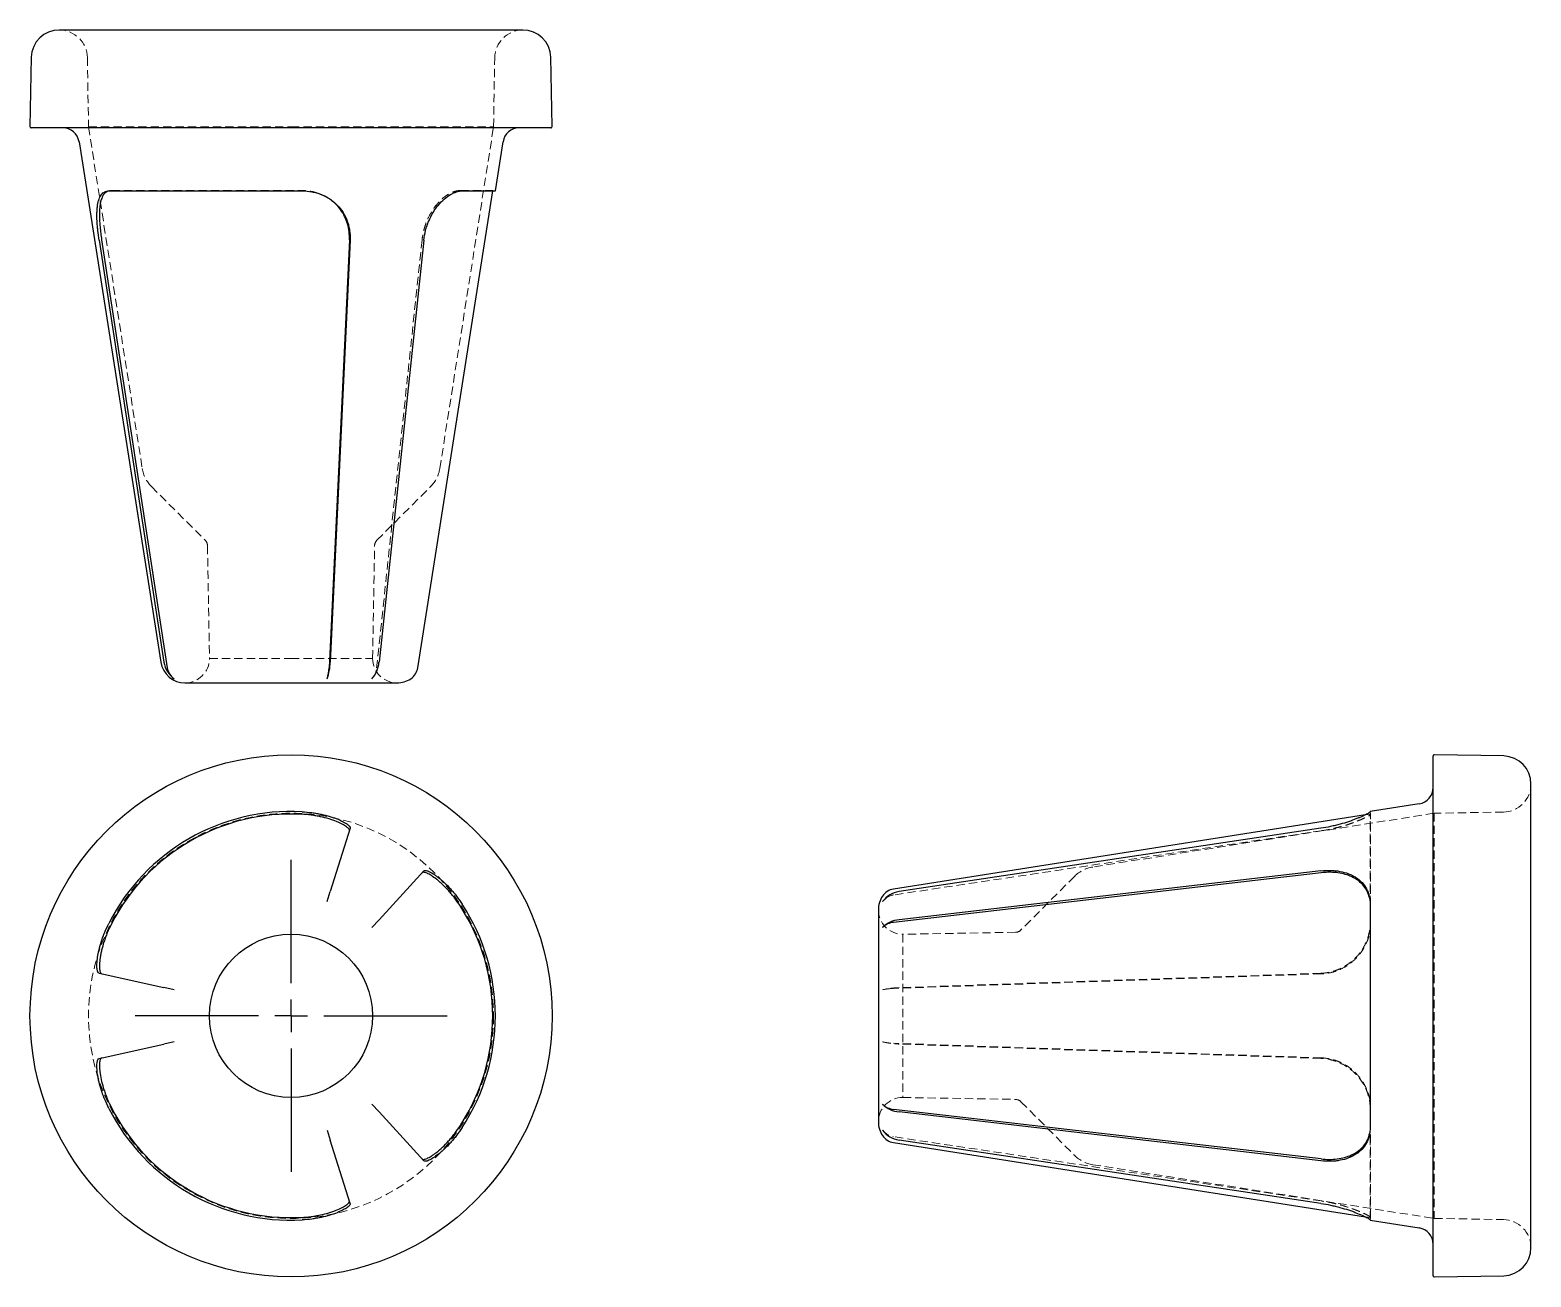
# Model space of a CAD drawing. Header units: millimetres. Extents: x 43 to 273, y 17 to 208.
import ezdxf

# ---------------------------------------------------------------- set-up
doc = ezdxf.new("R2010")
doc.units = ezdxf.units.MM
doc.linetypes.add('HIDDEN', pattern=[1.905, 1.27, -0.635])
doc.layers.add('10', color=7, linetype='Continuous')

# ---------------------------------------------------------------- blocks, each defined once
blk = doc.blocks.new('SW_CENTERMARKSYMBOL_0')
at = {"layer": '10', "color": 0}
for p, q in [((0, 5), (0, 23.9)), ((0, 0), (0, 2.5)), ((-5, 0), (-23.9, 0)), ((0, 0), (-2.5, 0)), ((0, 0), (0, -2.5)), ((0, 0), (2.5, 0)), ((5, 0), (23.9, 0)), ((0, -5), (0, -23.9))]:
    blk.add_line(p, q, dxfattribs=at)

msp = doc.modelspace()

# ---------------------------------------------------------------- linework, layer by layer
at = {"color": 7, "linetype": 'Continuous', "lineweight": 25}
for p, q in [((118.51, 208), (47.49, 208)), ((43.19, 203.83), (43, 193.2)), ((123, 193.2), (122.81, 203.83)), ((83, 193), (43.2, 193)), ((122.8, 193), (83, 193)), ((50.51, 190.89), (63.05, 111.17)), ((114.31, 183.36), (115.49, 190.89)), ((88.67, 182.26), (88.07, 182.59)), ((102.42, 110.32), (113.9, 183.36)), ((109.23, 183.36), (114.31, 183.36)), ((53.59, 175.81), (63.52, 111.17)), ((53.98, 175.87), (64.04, 110.32)), ((91.94, 175.87), (88.84, 110.32)), ((92.06, 175.81), (89, 111.17)), ((103.35, 175.81), (96.48, 111.17)), ((66.75, 108), (99.25, 108)), ((258, 17.2), (258, 96.8)), ((268.83, 96.81), (258.2, 97)), ((273, 21.49), (273, 92.51)), ((247.63, 87.79), (175.32, 76.42)), ((255.89, 89.49), (248.36, 88.31)), ((248.36, 88.31), (248.36, 88.26)), ((92.06, 85.73), (89, 76.03)), ((240.81, 85.73), (176.17, 76.03)), ((103.35, 79.21), (96.48, 71.71)), ((240.87, 78.92), (175.32, 71.32)), ((240.81, 79.21), (176.17, 71.71)), ((88.52, 74.49), (89, 76.03)), ((95.39, 70.52), (96.48, 71.71)), ((173, 73.25), (173, 40.75)), ((53.59, 63.52), (63.52, 61.32)), ((65.09, 60.97), (63.52, 61.32)), ((65.09, 53.03), (63.52, 52.68)), ((53.59, 50.48), (63.52, 52.68)), ((95.39, 43.48), (96.48, 42.29)), ((103.35, 34.79), (96.48, 42.29)), ((240.87, 35.08), (175.32, 42.68)), ((240.81, 34.79), (176.17, 42.29)), ((88.52, 39.51), (89, 37.97)), ((92.06, 28.27), (89, 37.97)), ((175.32, 37.58), (247.63, 26.21)), ((240.81, 28.27), (176.17, 37.97)), ((248.36, 25.74), (248.36, 25.69)), ((248.36, 25.69), (255.89, 24.51)), ((258.2, 17), (268.83, 17.19))]:
    msp.add_line(p, q, dxfattribs=at)
at = {"color": 7, "linetype": 'HIDDEN', "lineweight": 18}
for p, q in [((51.79, 203.78), (51.97, 193.16)), ((114.03, 193.16), (114.21, 203.78)), ((51.97, 193.16), (83, 193.16)), ((51.97, 193.16), (60.2, 140.84)), ((83, 193.16), (114.03, 193.16)), ((105.8, 140.84), (114.03, 193.16)), ((54.79, 183.25), (54.39, 183.19)), ((54.79, 183.25), (54.4, 183.19)), ((54.45, 183.2), (54.4, 183.17)), ((55.48, 183.42), (84.56, 183.42)), ((88.2, 182.55), (88.08, 182.61)), ((88.2, 182.55), (88.08, 182.61)), ((88.62, 182.3), (88.19, 182.53)), ((108.96, 183.42), (113.91, 183.42)), ((113.9, 183.36), (113.91, 183.42)), ((114.31, 183.36), (113.91, 183.42)), ((103.08, 175.87), (96.12, 110.32)), ((61.6, 138.08), (69.85, 129.84)), ((96.15, 129.84), (104.4, 138.08)), ((70.2, 129.01), (70.5, 111.73)), ((95.5, 111.73), (95.8, 129.01)), ((70.5, 111.73), (83, 111.73)), ((83, 111.73), (95.5, 111.73)), ((258.16, 88.03), (205.84, 79.8)), ((248.42, 87.91), (247.63, 87.79)), ((248.42, 87.91), (248.36, 88.31)), ((248.42, 87.91), (248.42, 87.87)), ((248.42, 73.79), (248.42, 87.87)), ((268.78, 88.21), (258.16, 88.03)), ((258.16, 88.03), (258.16, 25.97)), ((240.87, 85.35), (175.32, 75.52)), ((203.08, 78.4), (194.84, 70.15)), ((248.31, 74.92), (248.24, 75.22)), ((248.42, 73.79), (248.42, 40.21)), ((194.01, 69.8), (176.73, 69.5)), ((176.73, 69.5), (176.73, 44.5)), ((240.87, 63.43), (175.32, 61.2)), ((240.81, 63.52), (176.17, 61.32)), ((240.87, 50.57), (175.32, 52.8)), ((240.81, 50.48), (176.17, 52.68)), ((176.73, 44.5), (194.01, 44.2)), ((194.84, 43.85), (203.08, 35.6)), ((248.42, 26.13), (248.42, 40.21)), ((240.87, 28.65), (175.32, 38.48)), ((248.24, 38.78), (248.31, 39.08)), ((205.84, 34.2), (258.16, 25.97)), ((247.63, 26.21), (248.42, 26.09)), ((248.36, 25.69), (248.42, 26.09)), ((248.42, 26.13), (248.42, 26.09)), ((258.16, 25.97), (268.78, 25.79))]:
    msp.add_line(p, q, dxfattribs=at)
at = {"color": 7, "linetype": 'Continuous', "lineweight": 25, "flags": 128}
for points in [[(55.08, 183.36), (56.05, 183.36), (57.12, 183.36), (58.31, 183.36), (59.59, 183.36), (60.97, 183.36), (62.45, 183.36), (64, 183.36), (65.64, 183.36), (67.35, 183.36), (69.12, 183.36), (70.94, 183.36), (72.82, 183.36), (74.74, 183.36), (76.7, 183.36), (78.68, 183.36), (80.67, 183.36), (82.68, 183.36), (84.69, 183.36)], [(248.36, 74.09), (248.36, 72.38), (248.36, 70.6), (248.36, 68.76), (248.36, 66.88), (248.36, 64.95), (248.36, 62.99), (248.36, 61.01), (248.36, 59.01), (248.36, 57), (248.36, 54.99), (248.36, 52.99), (248.36, 51.01), (248.36, 49.05), (248.36, 47.12), (248.36, 45.24), (248.36, 43.4), (248.36, 41.62), (248.36, 39.91)]]:
    msp.add_lwpolyline(points, dxfattribs=at)
at = {"color": 7, "linetype": 'HIDDEN', "lineweight": 18, "flags": 128}
for points in [[(248.36, 74.11), (248.36, 74.63), (248.36, 76.25), (248.36, 77.79), (248.36, 79.25), (248.36, 80.62), (248.36, 81.89), (248.36, 83.05), (248.36, 84.11), (248.36, 85.06), (248.36, 85.9), (248.36, 86.61), (248.36, 87.2), (248.36, 87.67), (248.36, 88.01), (248.36, 88.22), (248.36, 88.26)], [(248.36, 25.74), (248.36, 25.78), (248.36, 25.99), (248.36, 26.33), (248.36, 26.8), (248.36, 27.39), (248.36, 28.1), (248.36, 28.94), (248.36, 29.89), (248.36, 30.95), (248.36, 32.11), (248.36, 33.38), (248.36, 34.75), (248.36, 36.21), (248.36, 37.75), (248.36, 39.37), (248.36, 39.87)]]:
    msp.add_lwpolyline(points, dxfattribs=at)
at = {"color": 7, "linetype": 'Continuous', "lineweight": 25}
for radius in [40, 12.5]:
    msp.add_circle((83, 57), radius, dxfattribs=at)
at = {"color": 7, "linetype": 'HIDDEN', "lineweight": 18}
msp.add_circle((83, 57), 31.03, dxfattribs=at)
at = {"color": 7, "linetype": 'Continuous', "lineweight": 25}
for centre, radius, start, end in [((47.49, 203.7), 4.3, 90, 178.2375), ((118.51, 203.7), 4.3, 1.7625, 90), ((43.2, 193.2), 0.2, 179, 270), ((122.8, 193.2), 0.2, 270, 1), ((48.04, 190.5), 2.5, 8.9388, 90), ((117.96, 190.5), 2.5, 90, 171.0612), ((66.75, 111.75), 3.75, 188.9388, 270), ((67.24, 111.73), 3.76, 188.5516, 235.2426), ((81.51, 111.29), 7.49, 339.245, 359.0516), ((92.28, 111.48), 4.21, 317.6023, 355.7966), ((66.52, 110.7), 2.51, 188.5516, 235.2426), ((83.85, 110.41), 4.99, 339.245, 359.0516), ((99.25, 111.75), 3.75, 270, 303.9049), ((99.95, 110.71), 2.5, 303.9049, 351.0612), ((258.2, 96.8), 0.2, 89, 180), ((268.7, 92.51), 4.3, 0, 88.2375), ((255.5, 91.96), 2.5, 278.9388, 0), ((83, 57), 31.31, 86.9069, 153.0931), ((83, 57), 30.91, 87.1025, 152.8975), ((175.71, 73.95), 2.5, 98.9388, 146.0951), ((176.7, 72.3), 3.77, 98.1875, 144.4102), ((83, 57), 30.91, 327.1025, 32.8975), ((83, 57), 31.31, 326.9069, 33.0931), ((176.75, 73.25), 3.75, 146.0951, 180), ((176.52, 67.68), 4.05, 94.9918, 135.3556), ((175.56, 68.63), 2.7, 94.9918, 135.3556), ((83, 57), 31.31, 206.9069, 273.0931), ((83, 57), 30.91, 207.1025, 272.8975), ((176.52, 46.32), 4.05, 224.6444, 265.0082), ((175.56, 45.37), 2.7, 224.6444, 265.0082), ((176.75, 40.75), 3.75, 180, 213.9049), ((176.7, 41.7), 3.77, 215.5898, 261.8125), ((175.71, 40.05), 2.5, 213.9049, 261.0612), ((255.5, 22.04), 2.5, 0, 81.0612), ((268.7, 21.49), 4.3, 271.7625, 0), ((258.2, 17.2), 0.2, 180, 271)]:
    msp.add_arc(centre, radius, start, end, dxfattribs=at)
at = {"color": 7, "linetype": 'HIDDEN', "lineweight": 18}
for centre, radius, start, end in [((47.49, 203.7), 4.3, 1, 90), ((118.51, 203.7), 4.3, 90, 179), ((65.14, 141.62), 5, 188.9388, 225), ((100.86, 141.62), 5, 315, 351.0612), ((69, 128.99), 1.2, 1, 45), ((97, 128.99), 1.2, 135, 179), ((66.75, 111.75), 3.75, 270, 359.75), ((99.25, 111.75), 3.75, 180.25, 270), ((93.32, 110.53), 2.81, 317.6023, 355.7966), ((268.7, 92.51), 4.3, 271, 0), ((206.62, 74.86), 5, 98.9388, 135), ((175.68, 73.03), 2.51, 98.1875, 144.4102), ((176.75, 73.25), 3.75, 180, 269.75), ((193.99, 71), 1.2, 271, 315), ((176.27, 51.24), 10.08, 90.5796, 105.1323), ((175.39, 54.48), 6.72, 90.5796, 105.1323), ((176.27, 62.76), 10.08, 254.8677, 269.4204), ((175.39, 59.52), 6.72, 254.8677, 269.4204), ((176.75, 40.75), 3.75, 90.25, 180), ((193.99, 43), 1.2, 45, 89), ((175.68, 40.97), 2.51, 215.5898, 261.8125), ((206.62, 39.14), 5, 225, 261.0612), ((268.7, 21.49), 4.3, 0, 89)]:
    msp.add_arc(centre, radius, start, end, dxfattribs=at)
at = {"color": 7, "linetype": 'Continuous', "lineweight": 25}
for points, knots in [([(53.59, 175.81), (53.51, 176.31), (53.45, 176.81), (53.37, 177.54), (53.35, 177.78), (53.31, 178.26), (53.29, 178.5), (53.26, 179.19), (53.25, 179.62), (53.27, 180.24), (53.28, 180.44), (53.31, 180.83), (53.33, 181.01), (53.41, 181.53), (53.48, 181.84), (53.68, 182.39), (53.8, 182.62), (54.02, 182.89), (54.09, 182.97), (54.26, 183.11), (54.35, 183.17), (54.64, 183.31), (54.85, 183.36), (55.08, 183.36)], [0, 0, 0, 0, 0.125, 0.125, 0.1875, 0.1875, 0.25, 0.25, 0.375, 0.375, 0.4375, 0.4375, 0.5, 0.5, 0.625, 0.625, 0.75, 0.75, 0.8125, 0.8125, 0.875, 0.875, 1, 1, 1, 1]), ([(54.79, 183.23), (54.69, 183.17), (54.42, 183.02), (54.11, 182.56), (53.85, 181.89), (53.7, 181.05), (53.63, 180.09), (53.65, 179.01), (53.72, 177.92), (53.83, 176.86), (53.93, 176.2), (53.98, 175.87)], [0, 0, 0, 0, 0.085378, 0.20661, 0.331623, 0.448729, 0.569201, 0.686918, 0.807985, 0.903128, 1, 1, 1, 1]), ([(84.69, 183.36), (85.2, 183.36), (85.7, 183.31), (86.44, 183.17), (86.68, 183.12), (87.16, 182.98), (87.4, 182.9), (88.09, 182.62), (88.52, 182.39), (89.14, 181.99), (89.34, 181.84), (89.72, 181.53), (89.89, 181.36), (90.4, 180.84), (90.71, 180.46), (91.23, 179.63), (91.44, 179.19), (91.7, 178.51), (91.77, 178.27), (91.89, 177.79), (91.94, 177.55), (92.06, 176.81), (92.08, 176.31), (92.06, 175.81)], [0, 0, 0, 0, 0.125, 0.125, 0.1875, 0.1875, 0.25, 0.25, 0.375, 0.375, 0.4375, 0.4375, 0.5, 0.5, 0.625, 0.625, 0.75, 0.75, 0.8125, 0.8125, 0.875, 0.875, 1, 1, 1, 1]), ([(91.94, 175.87), (91.94, 176.28), (91.94, 177.11), (91.68, 178.32), (91.24, 179.47), (90.61, 180.51), (89.85, 181.41), (89.23, 181.87), (88.94, 182.09)], [0, 0, 0, 0, 0.167682, 0.340226, 0.50791, 0.680486, 0.847568, 1, 1, 1, 1]), ([(103.35, 175.81), (103.4, 176.31), (103.49, 176.81), (103.68, 177.54), (103.76, 177.78), (103.92, 178.26), (104.01, 178.5), (104.3, 179.19), (104.52, 179.62), (104.89, 180.24), (105.02, 180.44), (105.29, 180.83), (105.43, 181.01), (105.86, 181.53), (106.16, 181.84), (106.79, 182.39), (107.11, 182.62), (107.58, 182.89), (107.74, 182.97), (108.05, 183.11), (108.2, 183.17), (108.66, 183.31), (108.95, 183.36), (109.23, 183.36)], [0, 0, 0, 0, 0.125, 0.125, 0.1875, 0.1875, 0.25, 0.25, 0.375, 0.375, 0.4375, 0.4375, 0.5, 0.5, 0.625, 0.625, 0.75, 0.75, 0.8125, 0.8125, 0.875, 0.875, 1, 1, 1, 1]), ([(91.94, 85.35), (91.96, 85.43), (91.94, 85.52), (91.83, 85.67), (91.78, 85.73), (91.65, 85.84), (91.58, 85.9), (91.33, 86.09), (91.11, 86.22), (90.72, 86.43), (90.58, 86.5), (90.28, 86.64), (90.12, 86.7), (89.61, 86.91), (89.23, 87.04), (88.41, 87.29), (87.97, 87.4), (87.28, 87.54), (87.05, 87.59), (86.56, 87.67), (86.32, 87.71), (85.58, 87.8), (85.07, 87.85), (84.56, 87.87)], [0, 0, 0, 0, 0.125, 0.125, 0.1875, 0.1875, 0.25, 0.25, 0.375, 0.375, 0.4375, 0.4375, 0.5, 0.5, 0.625, 0.625, 0.75, 0.75, 0.8125, 0.8125, 0.875, 0.875, 1, 1, 1, 1]), ([(84.69, 88.26), (85.2, 88.24), (85.7, 88.19), (86.44, 88.09), (86.68, 88.06), (87.16, 87.97), (87.4, 87.93), (88.09, 87.78), (88.52, 87.67), (89.14, 87.48), (89.34, 87.42), (89.72, 87.29), (89.89, 87.22), (90.4, 87.02), (90.71, 86.88), (91.23, 86.6), (91.44, 86.47), (91.7, 86.28), (91.77, 86.22), (91.89, 86.11), (91.94, 86.05), (92.06, 85.89), (92.08, 85.8), (92.06, 85.73)], [0, 0, 0, 0, 0.125, 0.125, 0.1875, 0.1875, 0.25, 0.25, 0.375, 0.375, 0.4375, 0.4375, 0.5, 0.5, 0.625, 0.625, 0.75, 0.75, 0.8125, 0.8125, 0.875, 0.875, 1, 1, 1, 1]), ([(248.36, 88.26), (248.36, 88.24), (248.31, 88.19), (248.17, 88.09), (248.12, 88.06), (247.98, 87.97), (247.9, 87.93), (247.62, 87.78), (247.39, 87.67), (246.99, 87.48), (246.84, 87.42), (246.53, 87.29), (246.36, 87.22), (245.84, 87.02), (245.46, 86.88), (244.63, 86.6), (244.19, 86.47), (243.51, 86.28), (243.27, 86.22), (242.79, 86.11), (242.55, 86.05), (241.81, 85.89), (241.31, 85.8), (240.81, 85.73)], [0, 0, 0, 0, 0.125, 0.125, 0.1875, 0.1875, 0.25, 0.25, 0.375, 0.375, 0.4375, 0.4375, 0.5, 0.5, 0.625, 0.625, 0.75, 0.75, 0.8125, 0.8125, 0.875, 0.875, 1, 1, 1, 1]), ([(108.96, 73.79), (108.68, 74.22), (108.39, 74.63), (107.94, 75.22), (107.79, 75.41), (107.47, 75.79), (107.32, 75.97), (106.84, 76.5), (106.53, 76.82), (106.06, 77.26), (105.91, 77.4), (105.6, 77.66), (105.46, 77.79), (105.03, 78.13), (104.76, 78.32), (104.25, 78.64), (104.03, 78.76), (103.74, 78.88), (103.65, 78.91), (103.49, 78.96), (103.42, 78.98), (103.23, 79), (103.14, 78.98), (103.08, 78.92)], [0, 0, 0, 0, 0.125, 0.125, 0.1875, 0.1875, 0.25, 0.25, 0.375, 0.375, 0.4375, 0.4375, 0.5, 0.5, 0.625, 0.625, 0.75, 0.75, 0.8125, 0.8125, 0.875, 0.875, 1, 1, 1, 1]), ([(103.35, 79.21), (103.4, 79.27), (103.49, 79.29), (103.68, 79.27), (103.76, 79.26), (103.92, 79.21), (104.01, 79.17), (104.3, 79.05), (104.52, 78.93), (104.89, 78.69), (105.02, 78.61), (105.29, 78.41), (105.43, 78.31), (105.86, 77.97), (106.16, 77.71), (106.79, 77.12), (107.11, 76.8), (107.58, 76.28), (107.74, 76.1), (108.05, 75.72), (108.2, 75.53), (108.66, 74.93), (108.95, 74.52), (109.23, 74.09)], [0, 0, 0, 0, 0.125, 0.125, 0.1875, 0.1875, 0.25, 0.25, 0.375, 0.375, 0.4375, 0.4375, 0.5, 0.5, 0.625, 0.625, 0.75, 0.75, 0.8125, 0.8125, 0.875, 0.875, 1, 1, 1, 1]), ([(240.81, 79.21), (241.31, 79.27), (241.81, 79.29), (242.54, 79.27), (242.78, 79.26), (243.26, 79.21), (243.5, 79.17), (244.19, 79.05), (244.62, 78.93), (245.24, 78.69), (245.44, 78.61), (245.83, 78.41), (246.01, 78.31), (246.53, 77.97), (246.84, 77.71), (247.39, 77.12), (247.62, 76.8), (247.89, 76.28), (247.97, 76.1), (248.11, 75.72), (248.17, 75.53), (248.31, 74.93), (248.36, 74.52), (248.36, 74.09)], [0, 0, 0, 0, 0.125, 0.125, 0.1875, 0.1875, 0.25, 0.25, 0.375, 0.375, 0.4375, 0.4375, 0.5, 0.5, 0.625, 0.625, 0.75, 0.75, 0.8125, 0.8125, 0.875, 0.875, 1, 1, 1, 1]), ([(248.3, 74.92), (248.22, 75.23), (248.05, 75.86), (247.56, 76.71), (246.89, 77.46), (246.05, 78.06), (245.09, 78.51), (244.01, 78.83), (242.92, 78.97), (241.86, 79.01), (241.2, 78.95), (240.87, 78.92)], [0, 0, 0, 0, 0.11028, 0.228211, 0.34982, 0.463739, 0.58093, 0.695442, 0.813213, 0.905766, 1, 1, 1, 1]), ([(53.59, 63.52), (53.51, 63.54), (53.45, 63.6), (53.37, 63.78), (53.35, 63.85), (53.31, 64.01), (53.29, 64.11), (53.26, 64.42), (53.25, 64.67), (53.27, 65.11), (53.28, 65.27), (53.31, 65.6), (53.33, 65.77), (53.41, 66.31), (53.48, 66.71), (53.68, 67.54), (53.8, 67.98), (54.02, 68.65), (54.09, 68.87), (54.26, 69.33), (54.35, 69.56), (54.64, 70.26), (54.85, 70.71), (55.08, 71.17)], [0, 0, 0, 0, 0.125, 0.125, 0.1875, 0.1875, 0.25, 0.25, 0.375, 0.375, 0.4375, 0.4375, 0.5, 0.5, 0.625, 0.625, 0.75, 0.75, 0.8125, 0.8125, 0.875, 0.875, 1, 1, 1, 1]), ([(55.48, 71.08), (55.25, 70.63), (55.04, 70.17), (54.75, 69.49), (54.66, 69.26), (54.49, 68.8), (54.41, 68.57), (54.19, 67.9), (54.07, 67.47), (53.92, 66.84), (53.88, 66.64), (53.8, 66.24), (53.77, 66.06), (53.69, 65.51), (53.66, 65.18), (53.64, 64.59), (53.64, 64.34), (53.68, 64.02), (53.69, 63.93), (53.73, 63.76), (53.76, 63.69), (53.84, 63.52), (53.9, 63.45), (53.98, 63.43)], [0, 0, 0, 0, 0.125, 0.125, 0.1875, 0.1875, 0.25, 0.25, 0.375, 0.375, 0.4375, 0.4375, 0.5, 0.5, 0.625, 0.625, 0.75, 0.75, 0.8125, 0.8125, 0.875, 0.875, 1, 1, 1, 1]), ([(55.08, 42.83), (54.85, 43.29), (54.64, 43.74), (54.36, 44.43), (54.27, 44.66), (54.1, 45.12), (54.02, 45.35), (53.8, 46.02), (53.68, 46.45), (53.53, 47.07), (53.49, 47.28), (53.41, 47.67), (53.38, 47.86), (53.3, 48.4), (53.27, 48.73), (53.25, 49.33), (53.26, 49.58), (53.29, 49.89), (53.31, 49.99), (53.35, 50.15), (53.37, 50.22), (53.45, 50.4), (53.51, 50.46), (53.59, 50.48)], [0, 0, 0, 0, 0.125, 0.125, 0.1875, 0.1875, 0.25, 0.25, 0.375, 0.375, 0.4375, 0.4375, 0.5, 0.5, 0.625, 0.625, 0.75, 0.75, 0.8125, 0.8125, 0.875, 0.875, 1, 1, 1, 1]), ([(53.98, 50.57), (53.9, 50.55), (53.84, 50.48), (53.76, 50.31), (53.73, 50.24), (53.69, 50.07), (53.68, 49.98), (53.64, 49.67), (53.64, 49.41), (53.65, 48.97), (53.66, 48.82), (53.7, 48.48), (53.72, 48.31), (53.8, 47.77), (53.87, 47.38), (54.07, 46.54), (54.19, 46.1), (54.41, 45.44), (54.49, 45.21), (54.66, 44.75), (54.75, 44.52), (55.04, 43.83), (55.25, 43.37), (55.48, 42.92)], [0, 0, 0, 0, 0.125, 0.125, 0.1875, 0.1875, 0.25, 0.25, 0.375, 0.375, 0.4375, 0.4375, 0.5, 0.5, 0.625, 0.625, 0.75, 0.75, 0.8125, 0.8125, 0.875, 0.875, 1, 1, 1, 1]), ([(103.08, 35.08), (103.14, 35.02), (103.23, 35), (103.42, 35.02), (103.49, 35.04), (103.65, 35.08), (103.74, 35.12), (104.03, 35.24), (104.25, 35.36), (104.62, 35.6), (104.76, 35.69), (105.03, 35.88), (105.17, 35.98), (105.6, 36.32), (105.9, 36.58), (106.53, 37.18), (106.84, 37.5), (107.31, 38.02), (107.47, 38.2), (107.78, 38.58), (107.93, 38.77), (108.39, 39.37), (108.68, 39.78), (108.96, 40.21)], [0, 0, 0, 0, 0.125, 0.125, 0.1875, 0.1875, 0.25, 0.25, 0.375, 0.375, 0.4375, 0.4375, 0.5, 0.5, 0.625, 0.625, 0.75, 0.75, 0.8125, 0.8125, 0.875, 0.875, 1, 1, 1, 1]), ([(109.23, 39.91), (108.95, 39.48), (108.66, 39.07), (108.21, 38.48), (108.06, 38.29), (107.74, 37.91), (107.58, 37.73), (107.11, 37.2), (106.8, 36.88), (106.33, 36.44), (106.17, 36.3), (105.87, 36.04), (105.72, 35.92), (105.29, 35.58), (105.02, 35.39), (104.52, 35.07), (104.3, 34.95), (104.01, 34.83), (103.92, 34.79), (103.76, 34.74), (103.69, 34.73), (103.49, 34.71), (103.4, 34.73), (103.35, 34.79)], [0, 0, 0, 0, 0.125, 0.125, 0.1875, 0.1875, 0.25, 0.25, 0.375, 0.375, 0.4375, 0.4375, 0.5, 0.5, 0.625, 0.625, 0.75, 0.75, 0.8125, 0.8125, 0.875, 0.875, 1, 1, 1, 1]), ([(248.36, 39.91), (248.36, 39.48), (248.31, 39.07), (248.17, 38.48), (248.12, 38.29), (247.98, 37.91), (247.9, 37.73), (247.62, 37.2), (247.39, 36.88), (246.99, 36.44), (246.84, 36.3), (246.53, 36.04), (246.36, 35.92), (245.84, 35.58), (245.46, 35.39), (244.63, 35.07), (244.19, 34.95), (243.51, 34.83), (243.27, 34.79), (242.79, 34.74), (242.55, 34.73), (241.81, 34.71), (241.31, 34.73), (240.81, 34.79)], [0, 0, 0, 0, 0.125, 0.125, 0.1875, 0.1875, 0.25, 0.25, 0.375, 0.375, 0.4375, 0.4375, 0.5, 0.5, 0.625, 0.625, 0.75, 0.75, 0.8125, 0.8125, 0.875, 0.875, 1, 1, 1, 1]), ([(240.87, 35.08), (241.28, 35.05), (242.11, 34.98), (243.32, 35.06), (244.47, 35.29), (245.51, 35.66), (246.44, 36.19), (247.2, 36.84), (247.78, 37.64), (248.14, 38.39), (248.25, 38.9), (248.29, 39.08)], [0, 0, 0, 0, 0.115851, 0.235062, 0.350915, 0.470147, 0.585584, 0.704437, 0.818696, 0.936286, 1, 1, 1, 1]), ([(84.56, 26.13), (85.07, 26.15), (85.57, 26.2), (86.31, 26.29), (86.55, 26.33), (87.04, 26.41), (87.27, 26.46), (87.97, 26.6), (88.4, 26.71), (89.01, 26.9), (89.21, 26.96), (89.59, 27.09), (89.77, 27.16), (90.28, 27.36), (90.58, 27.5), (91.11, 27.78), (91.32, 27.91), (91.58, 28.1), (91.65, 28.16), (91.78, 28.27), (91.83, 28.33), (91.94, 28.48), (91.96, 28.57), (91.94, 28.65)], [0, 0, 0, 0, 0.125, 0.125, 0.1875, 0.1875, 0.25, 0.25, 0.375, 0.375, 0.4375, 0.4375, 0.5, 0.5, 0.625, 0.625, 0.75, 0.75, 0.8125, 0.8125, 0.875, 0.875, 1, 1, 1, 1]), ([(92.06, 28.27), (92.08, 28.2), (92.06, 28.11), (91.95, 27.95), (91.9, 27.9), (91.77, 27.78), (91.7, 27.72), (91.45, 27.53), (91.23, 27.4), (90.84, 27.2), (90.7, 27.13), (90.4, 26.99), (90.24, 26.92), (89.73, 26.71), (89.35, 26.58), (88.53, 26.33), (88.09, 26.22), (87.41, 26.08), (87.17, 26.03), (86.69, 25.95), (86.44, 25.91), (85.7, 25.81), (85.2, 25.76), (84.69, 25.74)], [0, 0, 0, 0, 0.125, 0.125, 0.1875, 0.1875, 0.25, 0.25, 0.375, 0.375, 0.4375, 0.4375, 0.5, 0.5, 0.625, 0.625, 0.75, 0.75, 0.8125, 0.8125, 0.875, 0.875, 1, 1, 1, 1]), ([(240.81, 28.27), (241.31, 28.2), (241.81, 28.11), (242.54, 27.95), (242.78, 27.9), (243.26, 27.78), (243.5, 27.72), (244.19, 27.53), (244.62, 27.4), (245.24, 27.2), (245.44, 27.13), (245.83, 26.99), (246.01, 26.92), (246.53, 26.71), (246.84, 26.58), (247.39, 26.33), (247.62, 26.22), (247.89, 26.08), (247.97, 26.03), (248.11, 25.95), (248.17, 25.91), (248.31, 25.81), (248.36, 25.76), (248.36, 25.74)], [0, 0, 0, 0, 0.125, 0.125, 0.1875, 0.1875, 0.25, 0.25, 0.375, 0.375, 0.4375, 0.4375, 0.5, 0.5, 0.625, 0.625, 0.75, 0.75, 0.8125, 0.8125, 0.875, 0.875, 1, 1, 1, 1])]:
    msp.add_open_spline(points, degree=3, knots=knots, dxfattribs=at)
at = {"color": 7, "linetype": 'HIDDEN', "lineweight": 18}
for points, knots in [([(55.48, 183.42), (55.29, 183.41), (55.04, 183.4), (54.84, 183.26), (54.79, 183.23)], [0, 0, 0, 0, 0.754734, 1, 1, 1, 1]), ([(87.14, 182.98), (86.96, 183.04), (86.47, 183.23), (85.6, 183.38), (84.91, 183.41), (84.56, 183.42)], [0, 0, 0, 0, 0.2170764, 0.6048445, 1, 1, 1, 1]), ([(88.07, 182.59), (87.97, 182.65), (87.73, 182.79), (87.46, 182.87), (87.3, 182.92)], [0, 0, 0, 0, 0.3959728, 1, 1, 1, 1]), ([(108.96, 183.42), (108.68, 183.42), (108.39, 183.37), (107.94, 183.24), (107.79, 183.18), (107.47, 183.04), (107.32, 182.96), (106.84, 182.68), (106.53, 182.46), (106.06, 182.05), (105.91, 181.9), (105.6, 181.59), (105.46, 181.42), (105.03, 180.9), (104.76, 180.52), (104.25, 179.69), (104.03, 179.25), (103.74, 178.57), (103.65, 178.33), (103.49, 177.85), (103.42, 177.61), (103.23, 176.87), (103.14, 176.37), (103.08, 175.87)], [0, 0, 0, 0, 0.125, 0.125, 0.1875, 0.1875, 0.25, 0.25, 0.375, 0.375, 0.4375, 0.4375, 0.5, 0.5, 0.625, 0.625, 0.75, 0.75, 0.8125, 0.8125, 0.875, 0.875, 1, 1, 1, 1]), ([(240.87, 85.35), (241.37, 85.43), (241.87, 85.52), (242.6, 85.67), (242.84, 85.73), (243.32, 85.84), (243.56, 85.9), (244.25, 86.09), (244.69, 86.22), (245.31, 86.43), (245.51, 86.5), (245.89, 86.64), (246.07, 86.7), (246.59, 86.91), (246.9, 87.04), (247.45, 87.29), (247.68, 87.4), (247.96, 87.54), (248.04, 87.59), (248.18, 87.67), (248.24, 87.71), (248.37, 87.8), (248.42, 87.85), (248.42, 87.87)], [0, 0, 0, 0, 0.125, 0.125, 0.1875, 0.1875, 0.25, 0.25, 0.375, 0.375, 0.4375, 0.4375, 0.5, 0.5, 0.625, 0.625, 0.75, 0.75, 0.8125, 0.8125, 0.875, 0.875, 1, 1, 1, 1]), ([(248.42, 73.79), (248.42, 74.15), (248.42, 74.54), (248.31, 74.89), (248.3, 74.92)], [0, 0, 0, 0, 0.914043, 1, 1, 1, 1]), ([(240.81, 63.52), (241.31, 63.54), (241.81, 63.6), (242.54, 63.78), (242.78, 63.85), (243.26, 64.01), (243.5, 64.11), (244.19, 64.42), (244.62, 64.67), (245.24, 65.11), (245.44, 65.27), (245.83, 65.6), (246.01, 65.77), (246.53, 66.31), (246.84, 66.71), (247.39, 67.54), (247.62, 67.98), (247.89, 68.65), (247.97, 68.87), (248.11, 69.33), (248.17, 69.56), (248.31, 70.26), (248.36, 70.71), (248.36, 71.17)], [0, 0, 0, 0, 0.125, 0.125, 0.1875, 0.1875, 0.25, 0.25, 0.375, 0.375, 0.4375, 0.4375, 0.5, 0.5, 0.625, 0.625, 0.75, 0.75, 0.8125, 0.8125, 0.875, 0.875, 1, 1, 1, 1]), ([(248.42, 71.08), (248.42, 70.63), (248.37, 70.17), (248.24, 69.49), (248.18, 69.26), (248.04, 68.8), (247.96, 68.57), (247.68, 67.9), (247.46, 67.47), (247.05, 66.84), (246.9, 66.64), (246.59, 66.24), (246.42, 66.06), (245.9, 65.51), (245.52, 65.18), (244.69, 64.59), (244.25, 64.34), (243.57, 64.02), (243.33, 63.93), (242.85, 63.76), (242.61, 63.69), (241.87, 63.52), (241.37, 63.45), (240.87, 63.43)], [0, 0, 0, 0, 0.125, 0.125, 0.1875, 0.1875, 0.25, 0.25, 0.375, 0.375, 0.4375, 0.4375, 0.5, 0.5, 0.625, 0.625, 0.75, 0.75, 0.8125, 0.8125, 0.875, 0.875, 1, 1, 1, 1]), ([(248.36, 42.83), (248.36, 43.29), (248.31, 43.74), (248.17, 44.43), (248.12, 44.66), (247.98, 45.12), (247.9, 45.35), (247.62, 46.02), (247.39, 46.45), (246.99, 47.07), (246.84, 47.28), (246.53, 47.67), (246.36, 47.86), (245.84, 48.4), (245.46, 48.73), (244.63, 49.33), (244.19, 49.58), (243.51, 49.89), (243.27, 49.99), (242.79, 50.15), (242.55, 50.22), (241.81, 50.4), (241.31, 50.46), (240.81, 50.48)], [0, 0, 0, 0, 0.125, 0.125, 0.1875, 0.1875, 0.25, 0.25, 0.375, 0.375, 0.4375, 0.4375, 0.5, 0.5, 0.625, 0.625, 0.75, 0.75, 0.8125, 0.8125, 0.875, 0.875, 1, 1, 1, 1]), ([(240.87, 50.57), (241.37, 50.55), (241.87, 50.48), (242.6, 50.31), (242.84, 50.24), (243.32, 50.07), (243.56, 49.98), (244.25, 49.67), (244.69, 49.41), (245.31, 48.97), (245.51, 48.82), (245.89, 48.48), (246.07, 48.31), (246.59, 47.77), (246.9, 47.38), (247.45, 46.54), (247.68, 46.1), (247.96, 45.44), (248.04, 45.21), (248.18, 44.75), (248.24, 44.52), (248.37, 43.83), (248.42, 43.37), (248.42, 42.92)], [0, 0, 0, 0, 0.125, 0.125, 0.1875, 0.1875, 0.25, 0.25, 0.375, 0.375, 0.4375, 0.4375, 0.5, 0.5, 0.625, 0.625, 0.75, 0.75, 0.8125, 0.8125, 0.875, 0.875, 1, 1, 1, 1]), ([(248.29, 39.08), (248.31, 39.17), (248.41, 39.53), (248.42, 39.92), (248.42, 40.21)], [0, 0, 0, 0, 0.246026, 1, 1, 1, 1]), ([(248.42, 26.13), (248.42, 26.15), (248.37, 26.2), (248.24, 26.29), (248.18, 26.33), (248.04, 26.41), (247.96, 26.46), (247.68, 26.6), (247.46, 26.71), (247.05, 26.9), (246.9, 26.96), (246.59, 27.09), (246.42, 27.16), (245.9, 27.36), (245.52, 27.5), (244.69, 27.78), (244.25, 27.91), (243.57, 28.1), (243.33, 28.16), (242.85, 28.27), (242.61, 28.33), (241.87, 28.48), (241.37, 28.57), (240.87, 28.65)], [0, 0, 0, 0, 0.125, 0.125, 0.1875, 0.1875, 0.25, 0.25, 0.375, 0.375, 0.4375, 0.4375, 0.5, 0.5, 0.625, 0.625, 0.75, 0.75, 0.8125, 0.8125, 0.875, 0.875, 1, 1, 1, 1])]:
    msp.add_open_spline(points, degree=3, knots=knots, dxfattribs=at)

# ---------------------------------------------------------------- block references
at = {"layer": '10'}
msp.add_blockref('SW_CENTERMARKSYMBOL_0', (83, 57), dxfattribs=at)

doc.saveas('drawing.dxf')
